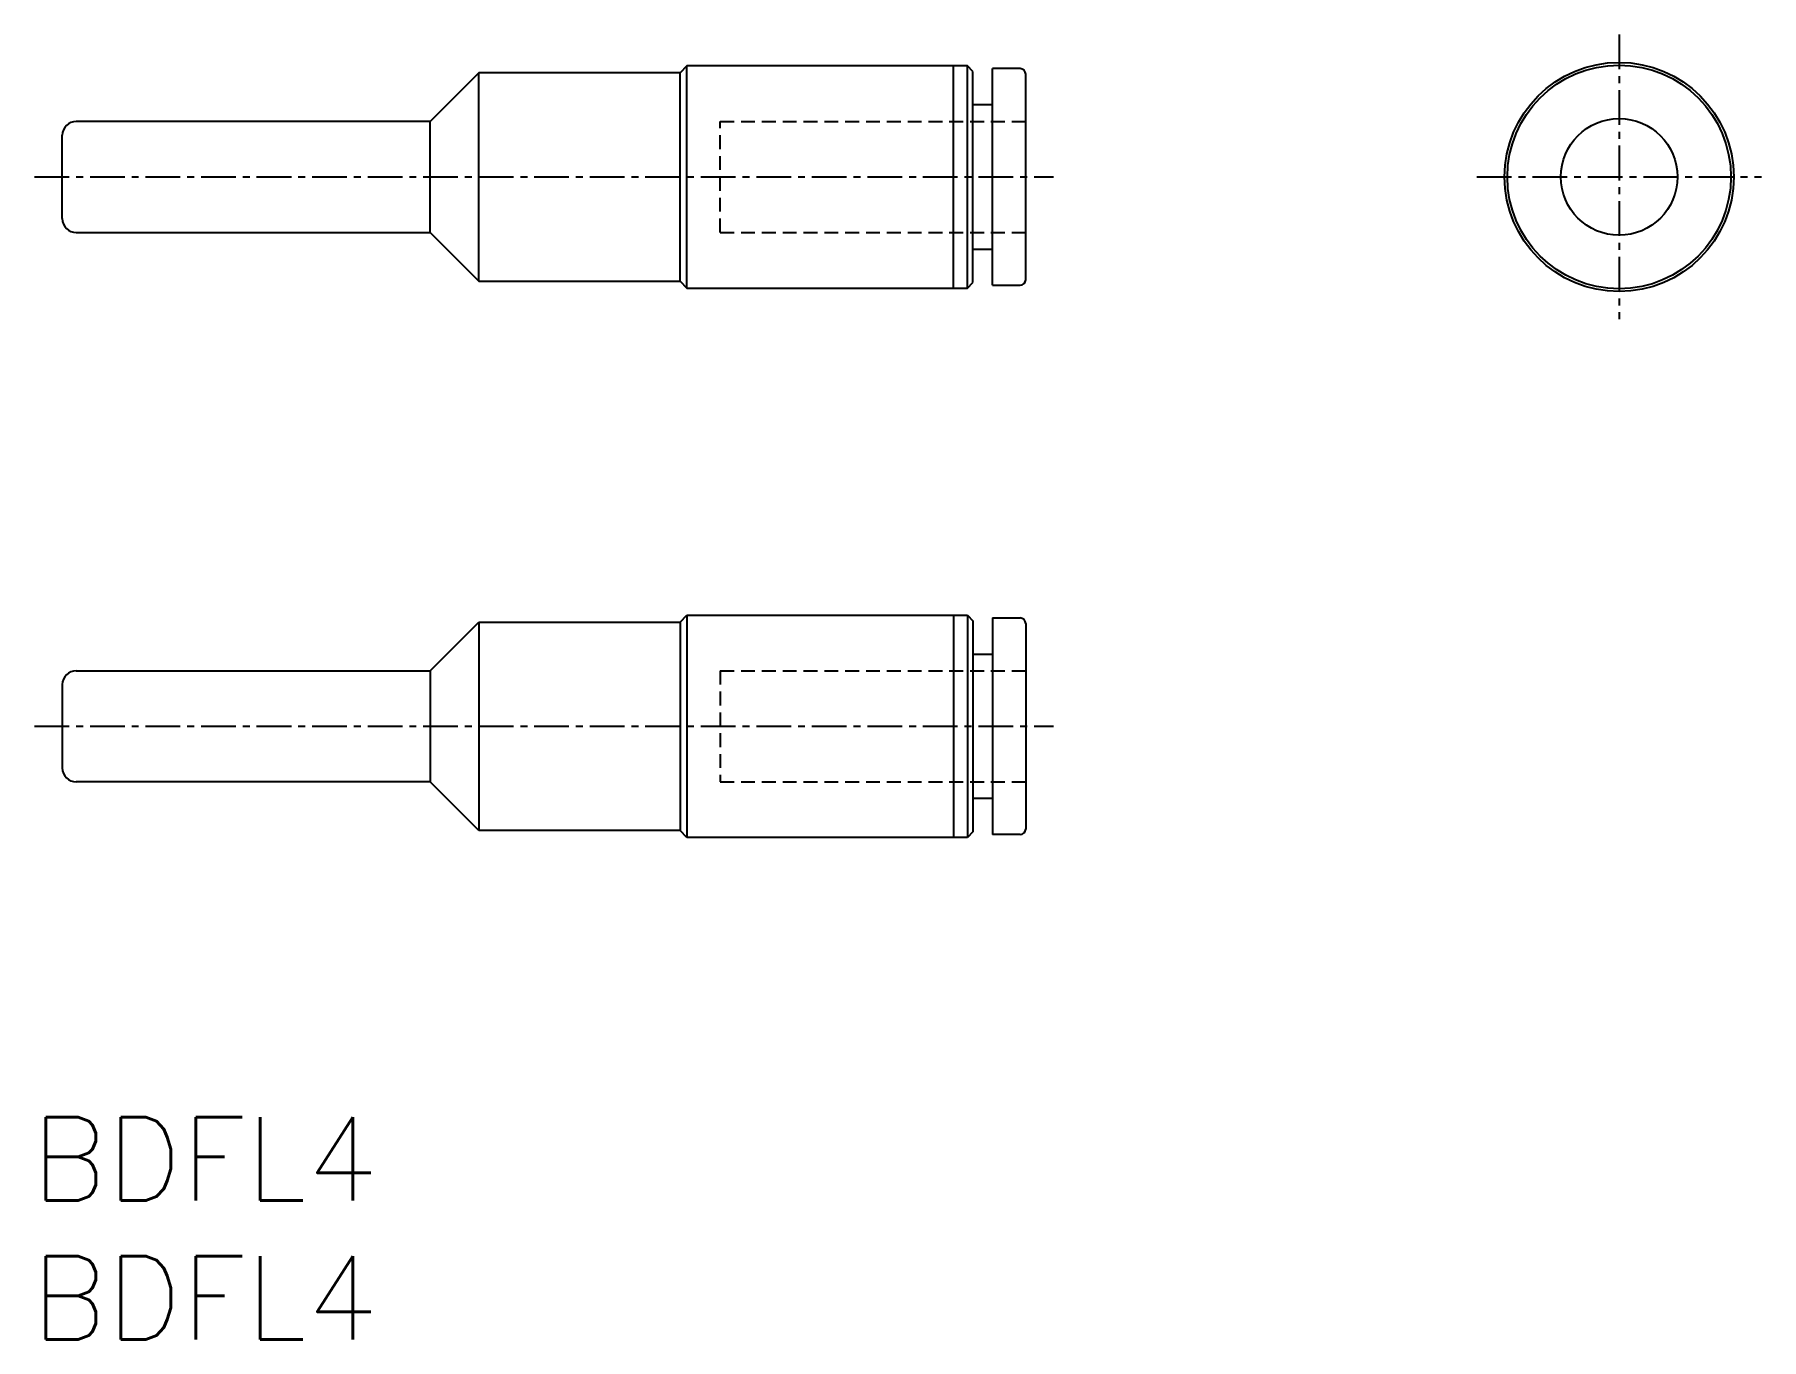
# Model space of a CAD drawing. Extents: x 113.1 to 175.3, y 63.4 to 110.3.
import ezdxf
from ezdxf.enums import TextEntityAlignment as Align

# ---------------------------------------------------------------- set-up
doc = ezdxf.new("R2010")
doc.units = 0
doc.linetypes.add('CENTER', pattern=[2, 1.25, -0.25, 0.25, -0.25])
doc.linetypes.add('DASHED', pattern=[0.75, 0.5, -0.25])
doc.layers.get('0').update_dxf_attribs({"linetype": 'CONTINUOUS'})
doc.layers.add('CENTER', color=1, linetype='CENTER')
doc.styles.get("Standard").update_dxf_attribs({"font": 'txt.shx', "bigfont": 'extfont.shx'})

msp = doc.modelspace()

# ---------------------------------------------------------------- linework, layer by layer
at = {"color": 7, "linetype": 'CONTINUOUS'}
for p, q in [((129.129, 108.958), (127.379, 107.208)), ((129.129, 101.458), (129.129, 108.958)), ((136.379, 108.958), (129.129, 108.958)), ((136.629, 109.208), (136.379, 108.958)), ((136.379, 101.458), (136.379, 108.958)), ((136.629, 101.208), (136.629, 109.208)), ((146.229, 109.208), (136.629, 109.208)), ((146.729, 109.208), (146.229, 109.208)), ((146.229, 101.208), (146.229, 109.208)), ((146.729, 101.208), (146.729, 109.208)), ((146.929, 109.008), (146.729, 109.208)), ((146.929, 101.408), (146.929, 109.008)), ((148.629, 109.108), (147.629, 109.108)), ((147.629, 101.308), (147.629, 109.108)), ((148.829, 101.508), (148.829, 108.908)), ((147.629, 107.808), (146.929, 107.808)), ((127.379, 107.208), (114.629, 107.208)), ((127.379, 103.208), (127.379, 107.208)), ((114.129, 103.708), (114.129, 106.708)), ((114.629, 103.208), (127.379, 103.208)), ((127.379, 103.208), (129.129, 101.458)), ((146.929, 102.608), (147.629, 102.608)), ((129.129, 101.458), (136.379, 101.458)), ((136.379, 101.458), (136.629, 101.208)), ((146.729, 101.208), (146.929, 101.408)), ((136.629, 101.208), (146.229, 101.208)), ((146.229, 101.208), (146.729, 101.208)), ((147.629, 101.308), (148.629, 101.308)), ((127.379, 87.429), (129.129, 89.179)), ((129.129, 89.179), (136.379, 89.179)), ((129.129, 89.179), (129.129, 81.679)), ((136.379, 89.179), (136.629, 89.429)), ((136.379, 89.179), (136.379, 81.679)), ((136.629, 89.429), (146.229, 89.429)), ((136.629, 89.429), (136.629, 81.429)), ((146.229, 89.429), (146.729, 89.429)), ((146.229, 89.429), (146.229, 81.429)), ((146.729, 89.429), (146.929, 89.229)), ((146.729, 89.429), (146.729, 81.429)), ((146.929, 89.229), (146.929, 81.629)), ((147.629, 89.329), (147.629, 81.529)), ((147.629, 89.329), (148.629, 89.329)), ((148.829, 89.129), (148.829, 81.729)), ((146.929, 88.029), (147.629, 88.029)), ((114.629, 87.429), (127.379, 87.429)), ((127.379, 87.429), (127.379, 83.429)), ((114.129, 86.929), (114.129, 83.929)), ((127.379, 83.429), (114.629, 83.429)), ((129.129, 81.679), (127.379, 83.429)), ((147.629, 82.829), (146.929, 82.829)), ((136.379, 81.679), (129.129, 81.679)), ((136.629, 81.429), (136.379, 81.679)), ((146.929, 81.629), (146.729, 81.429)), ((148.629, 81.529), (147.629, 81.529)), ((146.229, 81.429), (136.629, 81.429)), ((146.729, 81.429), (146.229, 81.429))]:
    msp.add_line(p, q, dxfattribs=at)
at = {"color": 3, "linetype": 'DASHED'}
for p, q in [((137.829, 103.208), (137.829, 107.208)), ((137.829, 107.208), (148.829, 107.208)), ((137.829, 103.208), (148.829, 103.208)), ((137.829, 87.429), (148.829, 87.429)), ((137.829, 87.429), (137.829, 83.429)), ((137.829, 83.429), (148.829, 83.429))]:
    msp.add_line(p, q, dxfattribs=at)
at = {"color": 7, "linetype": 'CONTINUOUS'}
for radius in [4.126, 4.026, 2.1]:
    msp.add_circle((170.206, 105.208), radius, dxfattribs=at)
for centre, radius, start, end in [((148.629, 108.908), 0.2, 0, 90), ((114.629, 106.708), 0.5, 90, 180), ((114.629, 103.708), 0.5, 180, 270), ((148.629, 101.508), 0.2, 270, 0), ((148.629, 89.129), 0.2, 0, 90), ((114.629, 86.929), 0.5, 90, 180), ((114.629, 83.929), 0.5, 180, 270), ((148.629, 81.729), 0.2, 270, 0)]:
    msp.add_arc(centre, radius, start, end, dxfattribs=at)
at = {"layer": 'CENTER', "color": 1, "linetype": 'CENTER'}
for p, q in [((170.206, 110.334), (170.206, 100.082)), ((113.129, 105.208), (149.829, 105.208)), ((165.08, 105.208), (175.332, 105.208)), ((113.129, 85.429), (149.829, 85.429))]:
    msp.add_line(p, q, dxfattribs=at)

# ---------------------------------------------------------------- texts
at = {"color": 7, "linetype": 'CONTINUOUS'}
for p in [(113.026, 69.852), (113.026, 64.852)]:
    msp.add_text('BDFL4', height=3, dxfattribs=at).set_placement(p, align=Align.MIDDLE_LEFT)

doc.saveas('drawing.dxf')
